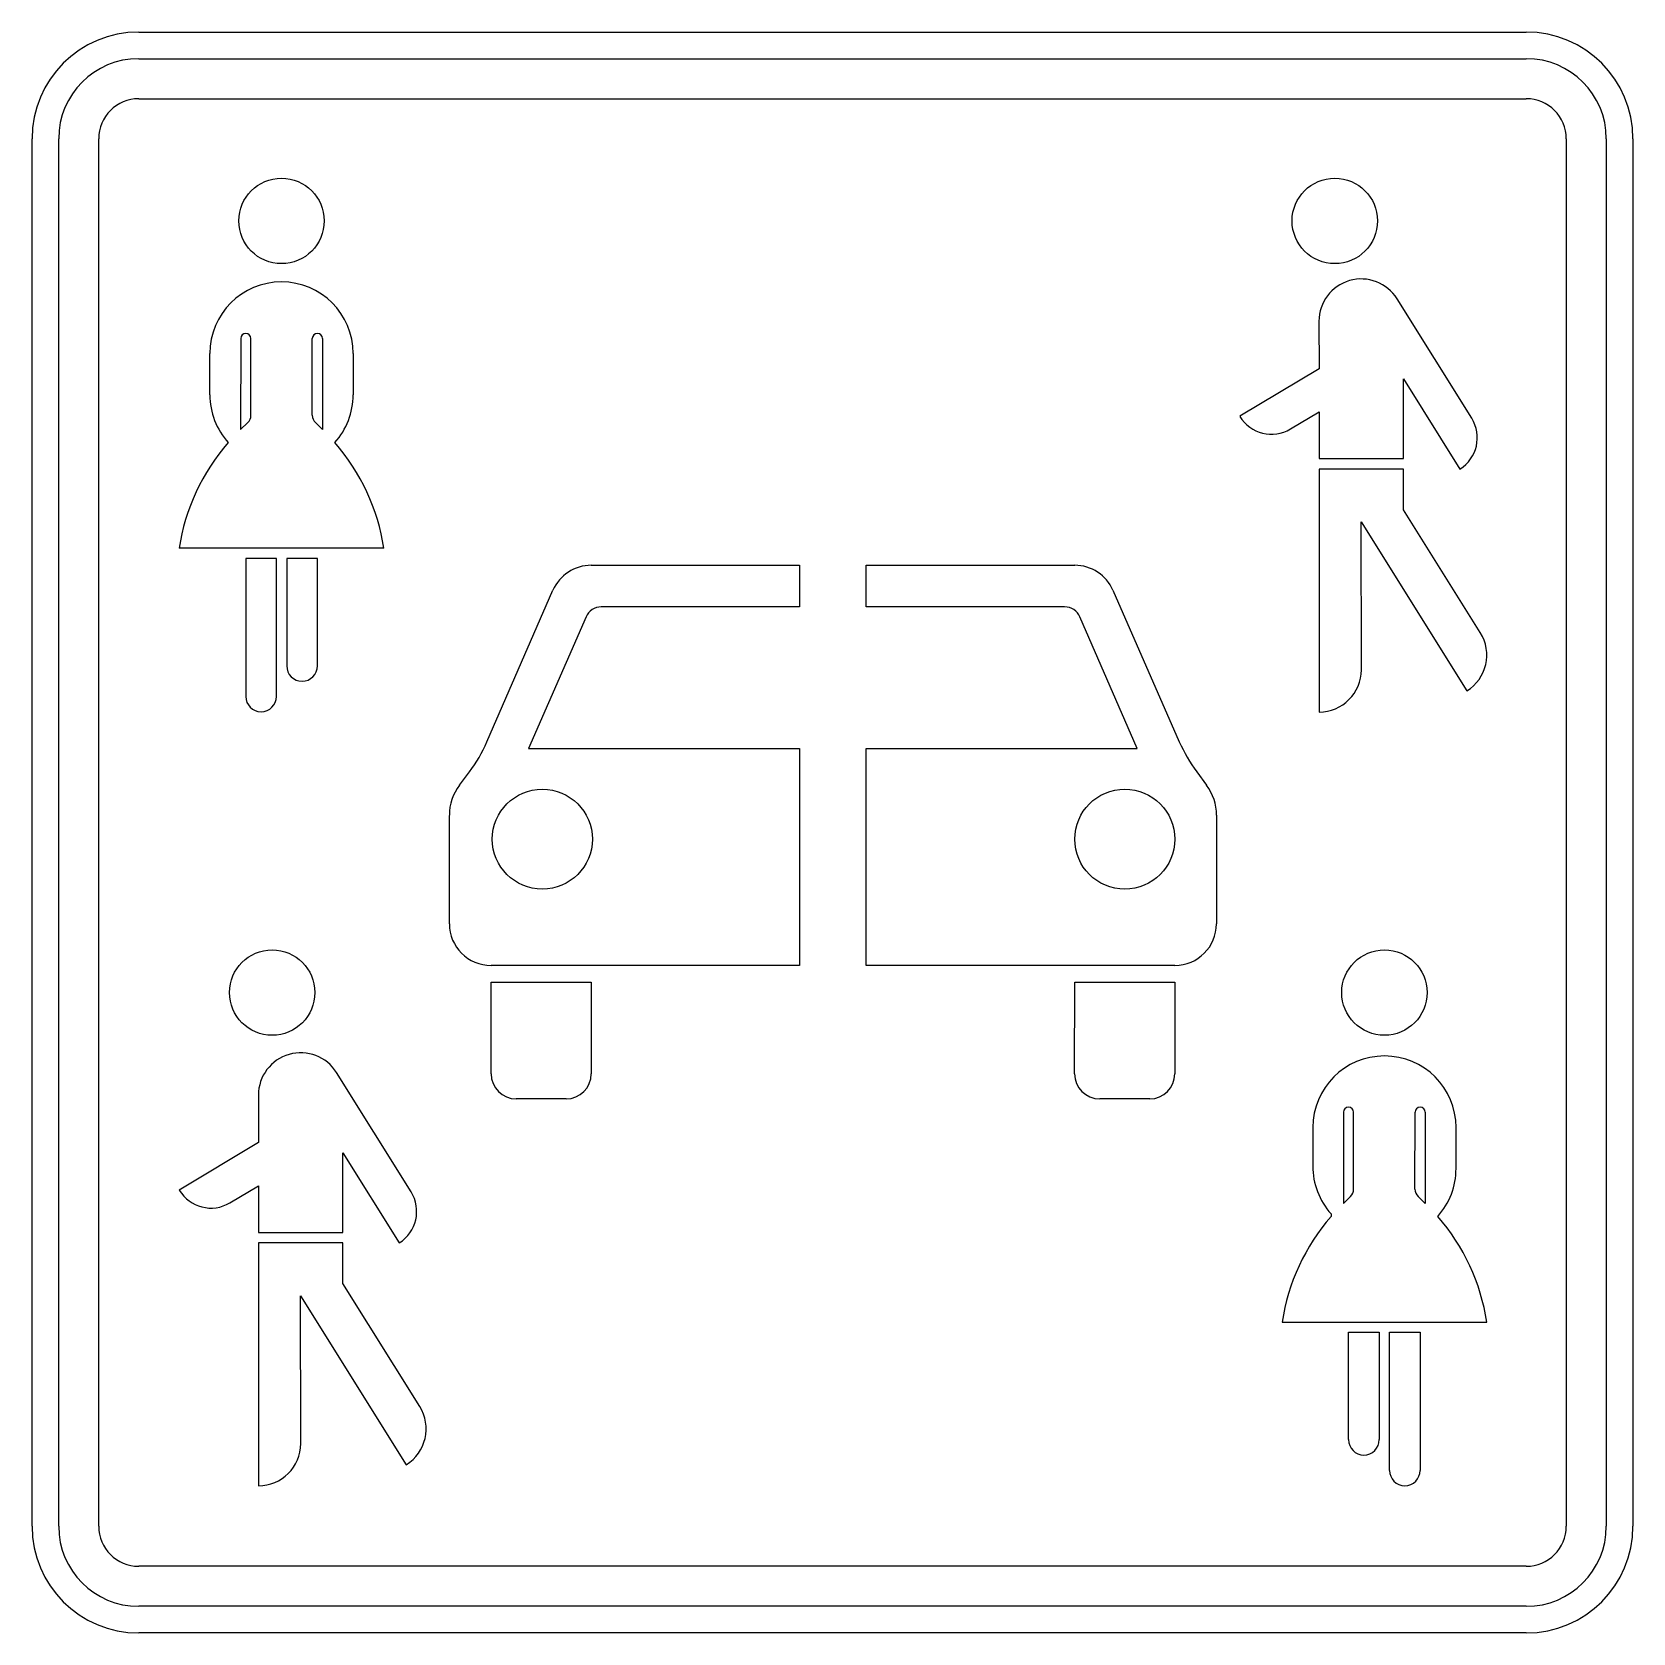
# Model space of a CAD drawing. Extents: x 0 to 600, y 0 to 600.
import ezdxf

# ---------------------------------------------------------------- set-up
doc = ezdxf.new("R2010")
doc.units = 0
doc.header["$LTSCALE"] = 25
doc.linetypes.add('AUSGEZOGEN', pattern=[0])
doc.layers.get('0').update_dxf_attribs({"linetype": 'AUSGEZOGEN'})

msp = doc.modelspace()

# ---------------------------------------------------------------- linework, layer by layer
for p, q in [((40, 600), (560, 600)), ((40, 590), (560, 590)), ((40, 575), (560, 575)), ((0, 40), (0, 560)), ((10, 40), (10, 560)), ((25, 40), (25, 560)), ((575, 560), (575, 40)), ((590, 560), (590, 40)), ((600, 560), (600, 40)), ((539.55, 455.29), (511.59, 500)), ((482.3, 491.6), (482.34, 473.79)), ((78.2, 485.15), (78.18, 450.99)), ((82.05, 456.35), (82, 485.15)), ((105.05, 456.35), (105.05, 485.15)), ((108.85, 485.15), (108.89, 450.99)), ((66.65, 464.05), (66.65, 479.5)), ((120.35, 479.5), (120.35, 464.05)), ((482.34, 473.79), (452.68, 455.97)), ((513.99, 440.15), (513.99, 470)), ((513.99, 470), (535.14, 436.2)), ((471.68, 451.23), (482.34, 457.64)), ((482.34, 457.64), (482.34, 440.15)), ((78.18, 450.99), (80.9, 453.6)), ((108.89, 450.99), (106.2, 453.6)), ((73.52, 446.1), (73.52, 446.12)), ((113.49, 446.12), (113.48, 446.1)), ((482.34, 440.15), (513.99, 440.15)), ((482.34, 436.19), (482.35, 345.15)), ((513.99, 436.19), (482.34, 436.19)), ((513.99, 420.95), (513.99, 436.19)), ((542.79, 374.9), (513.99, 420.95)), ((498.2, 361), (498.17, 416.41)), ((498.17, 416.41), (537.75, 353.06)), ((93.52, 406.53), (55.16, 406.51)), ((91.6, 402.69), (80.1, 402.69)), ((80.1, 402.69), (80.1, 351)), ((91.6, 351), (91.6, 402.69)), ((131.84, 406.51), (93.52, 406.53)), ((106.94, 402.69), (95.44, 402.69)), ((95.44, 402.69), (95.45, 362.45)), ((106.95, 362.45), (106.94, 402.69)), ((209.55, 400.15), (287.68, 400.18)), ((287.68, 400.18), (287.68, 384.55)), ((312.67, 400.18), (390.8, 400.15)), ((312.67, 384.55), (312.67, 400.18)), ((170.49, 333.99), (195.25, 390.77)), ((405.1, 390.77), (429.97, 334.02)), ((287.68, 384.55), (213.35, 384.55)), ((387, 384.55), (312.67, 384.55)), ((207.62, 380.79), (186.12, 331.43)), ((414.24, 331.43), (392.73, 380.79)), ((186.12, 331.43), (287.68, 331.43)), ((287.68, 331.43), (287.68, 250.18)), ((312.67, 250.18), (312.67, 331.43)), ((312.67, 331.43), (313.41, 331.43)), ((313.41, 331.43), (414.24, 331.43)), ((160.15, 317.7), (163.91, 322.68)), ((436.53, 322.74), (440.2, 317.7)), ((156.4, 265.8), (156.43, 306.43)), ((443.95, 306.45), (443.9, 265.8)), ((287.68, 250.18), (172.05, 250.15)), ((428.3, 250.2), (312.67, 250.18)), ((172.05, 243.93), (209.55, 243.93)), ((172.05, 209.55), (172.05, 243.93)), ((209.55, 243.93), (209.6, 209.55)), ((390.75, 209.55), (390.8, 243.93)), ((390.8, 243.93), (428.3, 243.93)), ((428.3, 243.93), (428.3, 209.55)), ((142.05, 165.29), (114.14, 210)), ((84.85, 201.6), (84.85, 183.79)), ((200.2, 200.15), (181.45, 200.15)), ((418.9, 200.15), (400.15, 200.15)), ((491.5, 195.15), (491.47, 160.99)), ((495.3, 166.35), (495.3, 195.15)), ((518.3, 166.35), (518.35, 195.15)), ((522.15, 195.15), (522.17, 160.99)), ((480, 189.4), (480, 175)), ((533.7, 174.05), (533.7, 189.4)), ((84.85, 183.79), (55.18, 165.97)), ((116.51, 150.15), (116.51, 180)), ((116.51, 180), (137.64, 146.2)), ((74.18, 161.23), (84.85, 167.64)), ((84.85, 167.64), (84.85, 150.15)), ((491.47, 160.99), (494.15, 163.6)), ((522.17, 160.99), (519.45, 163.6)), ((486.86, 157.07), (486.87, 156.1)), ((526.83, 156.1), (526.84, 156.12)), ((84.85, 150.15), (116.51, 150.15)), ((84.85, 146.19), (84.85, 55.15)), ((116.51, 146.19), (84.85, 146.19)), ((116.51, 130.95), (116.51, 146.19)), ((100.7, 71), (100.68, 126.41)), ((100.68, 126.41), (140.25, 63.06)), ((145.29, 84.9), (116.51, 130.95)), ((468.5, 116.46), (506.83, 116.53)), ((506.83, 116.53), (545.19, 116.51)), ((493.4, 72.45), (493.41, 112.69)), ((493.41, 112.69), (504.92, 112.69)), ((504.92, 112.69), (504.9, 72.45)), ((508.75, 112.69), (520.25, 112.69)), ((508.75, 60.95), (508.75, 112.69)), ((520.25, 112.69), (520.25, 60.95)), ((560, 25), (40, 25)), ((560, 10), (40, 10)), ((560, 0), (40, 0))]:
    msp.add_line(p, q)
for centre, radius in [((93.5, 529.2), 16), ((488.25, 529.2), 16), ((191.25, 297.5), 18.75), ((409.55, 297.5), 18.75), ((90, 240), 16), ((506.85, 240), 16)]:
    msp.add_circle(centre, radius)
for centre, radius, start, end in [((40, 560), 40, 90, 180), ((560, 560), 40, 0, 90), ((40, 560), 30, 90, 180), ((560, 560), 30, 0, 90), ((40, 560), 15, 90, 180), ((560, 560), 15, 0, 90), ((93.5, 479.5), 26.85, 0, 180), ((498.15, 491.6), 15.85, 32, 180), ((80.1, 485.15), 1.9, 0, 180), ((106.95, 485.15), 1.9, 0, 180), ((93.5, 464.05), 26.85, 180, 221.9), ((93.5, 464.05), 26.85, 318.11538, 360), ((78.2, 456.35), 3.85, 314.5, 360), ((108.9, 456.35), 3.85, 180, 225.5), ((464.55, 463.1), 13.85, 211, 301), ((527.8, 447.95), 13.85, 302, 392), ((131.85, 395), 77.55, 138.77854, 171.46702), ((55.15, 395), 77.55, 8.53315, 41.22161), ((209.55, 384.55), 15.6, 90, 156.48531), ((390.8, 384.55), 15.6, 23.51255, 90), ((213.35, 378.3), 6.25, 90, 156.5), ((387, 378.3), 6.25, 23.5, 90), ((529.35, 366.5), 15.85, 302, 392), ((101.2, 362.45), 5.75, 180, 360), ((482.35, 361), 15.85, 270, 360), ((85.85, 351), 5.75, 180, 360), ((118.95, 356.4), 56.2, 323.13089, 336.5), ((481.5, 356.45), 56.2, 203.52567, 216.85539), ((175.15, 306.45), 18.75, 143.11579, 180), ((425.2, 306.45), 18.75, 0, 36.88317), ((172.05, 265.8), 15.65, 180, 270), ((428.3, 265.8), 15.6, 270, 360), ((100.7, 201.6), 15.85, 32, 180), ((506.85, 189.4), 26.85, 0, 180), ((181.45, 209.55), 9.4, 180, 270), ((200.2, 209.55), 9.4, 270, 360), ((400.15, 209.55), 9.4, 180, 270), ((418.9, 209.55), 9.4, 270, 360), ((493.4, 195.15), 1.9, 0, 180), ((520.25, 195.15), 1.9, 0, 180), ((506.85, 175), 26.85, 180, 221.88462), ((506.85, 174.05), 26.85, 318.11595, 360), ((67.05, 173.1), 13.85, 211, 301), ((130.3, 157.95), 13.85, 302, 392), ((491.45, 166.35), 3.85, 314.5, 360), ((522.15, 166.35), 3.85, 180, 225.5), ((545.2, 105), 77.55, 138.77839, 171.5), ((468.5, 105), 77.55, 8.53298, 41.22146), ((131.85, 76.5), 15.85, 302, 392), ((499.15, 72.45), 5.75, 180, 360), ((84.85, 71), 15.85, 270, 360), ((514.5, 60.95), 5.75, 180, 360), ((40, 40), 40, 180, 270), ((40, 40), 30, 180, 270), ((40, 40), 15, 180, 270), ((560, 40), 40, 270, 360), ((560, 40), 30, 270, 360), ((560, 40), 15, 270, 360)]:
    msp.add_arc(centre, radius, start, end)

doc.saveas('drawing.dxf')
